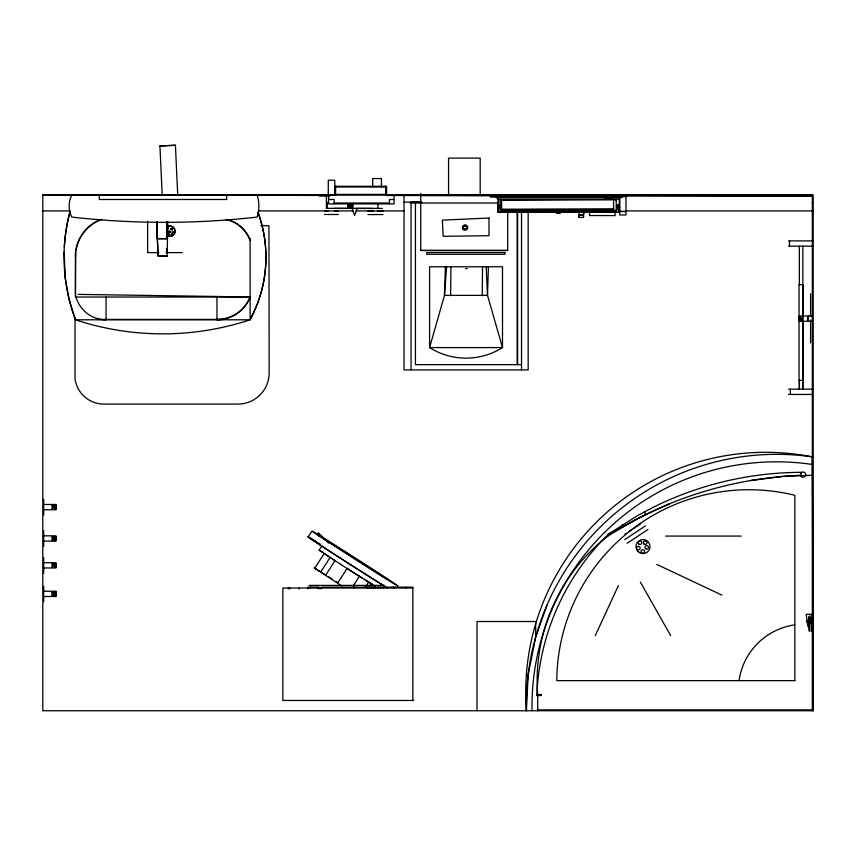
<?xml version="1.0" encoding="UTF-8"?>
<svg xmlns="http://www.w3.org/2000/svg" width="856" height="856" viewBox="0 0 856 856"><rect width="100%" height="100%" fill="white"/><g stroke="black" fill="none" stroke-linecap="round" stroke-linejoin="round"><path stroke-width="1.28" d="M498.93 204.659L498.855 208.885L498.064 208.885L498.064 202.177L498.952 208.907L498.085 208.907L498.064 202.177L498.855 202.177M583.514 212.224L583.514 217.445L579.116 217.445L579.127 212.224M617.54 204.937L617.54 209.164L618.417 209.185L618.407 204.937L617.54 204.937L617.561 209.185L618.321 209.164L618.321 204.937M326.414 208.329L326.436 196.024M327.238 208.329L327.249 202.177M328.276 194.269L328.297 180.22L334.782 180.231L334.76 194.28M347.697 208.361L347.707 203.439M352.972 208.372L352.982 203.45M372.649 187.325L372.67 178.54L381.444 178.551L381.423 187.336M377.935 208.415L377.945 203.493M589.666 211.667L589.656 215.541L615.132 215.584L615.143 211.721M619.541 208.35L619.541 206.585M619.819 196.966L619.798 214.974L625.95 214.974L625.971 196.976M450.641 295.737L450.909 266.484M482.26 295.737L482.527 266.484M156.595 221.608L158.125 256.222L167.102 256.222L167.862 221.544M445.345 266.772L444.467 295.374L429.594 347.59A68.309 68.309 0 0 0 502.504 347.59L502.504 266.772L429.594 266.772L429.594 347.59L502.504 347.59L487.513 295.374L486.155 266.772M488.391 266.772L487.513 295.374L444.467 295.374L446.672 266.227M498.299 211.357L498.299 212.106L556.614 211.817M616.234 212.106L559.257 211.817M813.2 456.879L812.323 456.879A239.99 239.99 0 0 0 526.419 710.748L528.163 674.571L535.696 637.324L535.696 621.51L477.017 621.51L477.017 710.748M75.435 256.757L75.66 252.167M536.808 695.179C538.713 692.226 538.713 698.143 536.808 695.179A239.156 239.156 0 0 1 607.942 534.69L609.643 533.309C610.895 534.947 608.028 537.012 607.942 534.69M805.603 475.305L805.603 473.946M811.445 620.044L811.188 620.771M811.188 620.097L811.007 621.477M172.869 234.758L172.324 233.635M171.168 228.573L171.018 229.226M167.958 234.159L167.969 234.833M168.814 233.613L169.531 234.801L168.033 235.026M172.109 232.158L172.099 231.484M173.672 232.147L173.672 231.473M319.149 536.337L317.298 534.508L318.582 533.085L328.779 543.132M318.582 533.085L317.298 534.508M536.134 636.072L547.102 604.839M357.209 208.383L354.684 215.402L351.944 208.372M168.857 231.334L168.771 231.997M595.273 635.591L618.407 585.568M172.377 233.635L171.457 233.806L171.307 234.854M171.371 233.977L171.232 234.64M52.12 509.085L52.997 507.33L52.12 505.233L55.972 505.222L55.982 509.085L52.12 509.085L52.12 505.233M52.12 540.457L52.997 538.702L52.12 536.605L52.12 540.457L55.982 540.457L55.972 536.594L52.12 536.605M52.12 567.325L52.997 565.57L52.12 563.462L55.972 563.462L55.982 567.314L52.12 567.325L52.12 563.462M52.12 595.851L52.997 594.096L52.12 591.988L52.12 595.851L55.982 595.84L55.972 591.988L52.12 591.988M803.003 320.497L802.125 319.62L803.003 316.634L799.14 316.645L799.14 320.497L803.003 320.497L803.003 316.634M308.16 536.98L311.948 531.062M340.784 564.404L319.127 550.183L321.835 545.957M341.822 585.943L314.708 568.298L324.178 553.5L323.589 553.03M320.615 572.247L330.084 557.459L324.178 553.5M325.515 575.457L334.985 560.659L330.084 557.459M337.596 583.246L347.065 568.448L374.853 586.007M353.293 585.804L359.392 576.291M365.951 586.317L368.658 582.091L372.381 584.284M369.963 585.814L371.311 583.696M170.184 232.393L170.184 231.152M170.376 232.211L169.788 232.618M171.114 228.573L171.97 228.22M351.345 206.617L350.115 206.617L348.36 208.372L348.36 204.509L352.223 204.509L352.223 208.372L351.345 206.617L352.223 204.509M168.397 228.777L167.551 229.001M608.177 534.294L637.196 515.815L652.379 507.726A334.461 334.461 0 0 1 801.74 472.341A2.632 2.632 0 0 1 805.699 474.62A2.632 2.632 0 0 1 801.74 476.91A2.632 2.632 0 0 1 801.74 472.341L800.51 475.305A385.66 385.66 0 0 0 609.643 534.69L608.359 534.155M625.03 534.165L625.704 533.716M628.411 531.918L640.577 523.829M624.72 539.633L645.585 525.777M627.148 543.293L648.013 529.436M172.184 229.889L172.751 229.183L171.917 228.21M609.643 534.69L638.876 517.944L669.467 503.82M52.997 506.099L55.972 505.222M52.997 537.482L55.972 536.594M52.997 564.339L55.972 563.462M52.997 592.866L55.972 591.988M799.14 320.497L802.125 319.62M169.124 231.013L170.376 231.334M172.484 235.261L171.756 235.304M172.238 229.889L170.954 229.226M750.273 480.601L783.7 476.343L812.387 475.305M167.498 227.311L168.215 227.396M169.841 232.618L169.124 232.532M162.191 194.665L159.922 145.969L175.416 145.252L177.738 195.264M175.416 145.252L159.922 145.969M173.04 232.682L172.334 232.511M498.053 195.296L619.284 194.826M420.745 195.457L626.549 195.457L626.549 196.559L490.392 197.083L490.392 195.981L626.549 195.104M604.25 199.052L612.243 199.02M604.25 199.394L613.581 199.362M500.257 200.283L616.213 199.833M498.085 206.424L498.941 206.424L498.064 206.403L498.085 208.907M501.627 209.228L613.613 208.789M613.624 209.624L501.627 210.052L501.595 199.79M500.3 210.886L616.256 210.437M556.614 210.769L560.092 210.758M556.282 211.496L500.311 211.721L500.257 199.459M558.947 211.486L616.256 211.272L616.213 199.009M560.092 212.063L498.074 212.181L498.064 209.656M556.614 212.427L560.092 212.416A1.83 0.61 -0.2 0 0 557.641 211.753A1.83 0.61 -0.2 0 0 557.128 212.802A1.83 0.61 -0.2 0 0 560.092 212.416M556.625 212.909L560.092 212.887M799.14 316.645L800.895 318.389L802.125 318.389M52.997 507.33L54.228 507.33L55.982 509.085M52.997 538.702L54.228 538.702L55.982 540.457M52.997 565.57L54.228 565.559L55.982 567.314M52.997 594.096L54.228 594.096L55.982 595.84M335.242 186.993L386.58 186.993M335.606 194.398L385.671 194.398M335.381 195.436L42.8 195.104L813.2 195.104L813.2 710.748L42.8 710.748L42.8 194.665L336.355 194.665M386.709 194.665L464.455 194.665L464.455 195.457M479.606 194.665L812.323 194.665L812.323 710.748M328.608 199.491L334.118 199.491L334.118 203.889M394.06 199.491L389.459 199.491L389.459 203.889M404.032 202.134L421.708 202.134M334.118 203.011L389.459 203.011M410.463 203.011L498.481 203.011M812.323 203.011L813.2 203.011M348.36 204.509L351.345 205.387M498.064 206.713L498.941 206.713M334.118 208.404L352.715 208.404M356.695 208.404L372.638 208.404M42.8 210.918L69.464 210.918M258.737 210.918L328.051 210.918M334.717 210.918L353.378 210.918M356.053 210.918L373.377 210.918M377.378 210.918L404.032 210.918M617.936 210.918L620.611 210.918M625.961 210.918L813.2 210.918M559.257 212.106L619.295 212.181L619.295 197.469M579.116 217.445L579.116 214.845L583.514 214.845L583.514 217.445M260.973 225.749L268.934 225.749L269.169 372.863A31.223 31.223 0 0 1 237.947 404.075L103.822 404.075A29.05 29.05 0 0 1 75.028 378.844L75.028 317.555M157.226 238.631L166.62 238.631M788.601 240.889L813.2 240.889M788.601 246.164L813.2 246.164M420.745 193.349L420.745 250.444L507.704 250.444L507.704 212.234M420.745 250.444L507.704 250.444M158.296 252.616L147.628 252.616L147.628 221.34M166.289 252.616L182.285 252.616M156.595 221.544L158.125 255.762L167.102 256.222M465.589 268.527L467.237 268.527M250.113 297.043L75.435 297.043L75.435 251.857M812.323 315.982L799.14 315.982L799.14 321.246L812.323 321.246M98.076 319.438L223.598 319.438M70.117 211.132A176.026 176.004 0 0 0 64.339 246.453C62.884 271.331 66.64 296.476 75.435 319.802L250.113 319.802A130.915 130.893 0 0 0 258.02 212.62M521.529 364.645L415.438 364.645L415.438 202.134M788.601 389.17L813.2 389.17M788.601 394.434L813.2 394.434M813.2 464.476L812.323 464.476A244.399 244.399 0 0 0 532.047 710.748M43.677 504.473L55.972 504.473L55.972 509.748L43.677 509.748M43.677 535.845L55.972 535.845L55.972 541.12L43.677 541.12M665.658 536.07L741.2 536.07M43.677 562.713L55.972 562.713L55.972 567.977L43.677 567.977M309.134 585.397L384.323 585.397M412.849 588.029L282.844 588.029L282.844 700.465L413.726 700.465M43.677 591.239L55.972 591.239L55.972 596.504L43.677 596.504M812.323 614.341L806.17 614.341L807.925 626.645L809.252 626.645L809.252 617.861M808.813 617.529L809.69 617.476M808.813 617.647L809.69 617.647M808.813 618.011L809.69 618.011M808.813 618.235L809.69 618.235M808.813 618.46L809.69 618.46M808.813 620.332L809.69 620.332M809.69 620.632L807.048 620.525L807.048 622.28L809.69 622.376M808.813 621.039L809.69 621.039M808.813 621.328L809.69 621.328M808.813 621.445L809.69 621.445M808.813 621.681L809.69 621.681M808.813 622.269L809.69 622.269M808.813 622.783L809.69 622.783M808.813 623.222L809.69 623.222M808.813 623.403L809.69 623.403M808.813 624.463L809.69 624.463M808.813 627.523L809.69 627.523M537.686 709.87L812.323 709.87M42.8 194.665L335.381 195.168M386.142 195.254L587.879 195.596M626.624 195.66L812.323 195.981L669.135 195.104M386.142 195.5L490.349 195.617M626.624 195.767L812.323 195.981M319.085 196.013L329.549 196.035M326.275 208.329L382.418 208.425M324.585 210.961L338.409 210.983M368.016 211.036L383.028 211.058M583.514 213.251L584.391 213.251M579.116 214.845L583.514 214.856M324.574 214.471L338.409 214.492M368.005 214.546L383.017 214.567M421.708 202.219L411.051 202.134L411.051 369.91M78.099 294.389L250.113 296.968A35.695 35.685 0 0 1 216.964 319.438M656.787 564.414L721.94 595.134M319.127 550.183L323.054 552.473M317.844 570.021L314.12 567.817L314.708 568.298M365.608 580.197L368.658 582.091M318.86 570.652L321.91 572.546M322.958 573.199L326.072 575.168M362.313 578.217L340.41 564.243M328.105 576.452L332.096 578.977M336.258 581.631L338.377 582.99M811.007 619.07L811.445 620.151M640.352 582.101L670.665 635.591M250.113 238.567L250.113 319.802A278.403 278.403 0 0 1 75.435 319.802L69.122 299.525L65.291 278.639L64.157 252.167M644.75 511.792L645.253 514.831L622.44 526.986L622.44 524.685M622.226 196.58L622.237 197.458L496.448 197.939L496.448 197.062M622.066 196.58L622.066 197.458M619.295 197.308L619.295 199.127L498.074 199.587L498.064 197.939M619.295 210.533L619.295 212.181M613.581 198.528L613.624 210.448M498.053 195.714L498.064 196.366M497.497 197.062L497.497 197.939M813.2 710.748L812.323 456.879A250.327 250.327 0 0 0 526.419 710.748M800.895 318.389L800.895 319.62M54.217 506.099L54.228 507.33M54.217 537.472L54.228 538.702M54.217 564.339L54.228 565.559M54.217 592.866L54.228 594.096M811.445 615.796L811.445 631.493M810.568 293.747L810.568 316.624M810.568 320.016L810.568 342.817M809.69 615.796L809.69 631.493M808.813 616.652L808.813 630.637M808.428 315.982L808.428 321.246M807.54 317.212L807.54 320.711M803.142 316.549L803.142 284.631L799.044 284.631L799.044 380.385L803.142 380.385L803.142 320.54M802.842 246.164L802.842 315.661M802.842 321L802.842 389.17M802.757 380.385L802.757 389.17M799.418 380.385L799.418 389.17M799.333 246.164L799.333 284.92M799.333 379.807L799.333 389.17M790.356 389.17L790.356 394.434M789.478 240.889L789.478 246.164M537.686 710.748L537.686 694.302A182.628 182.628 0 0 1 608.359 535.685M528.173 211.742L528.173 369.91L404.032 369.91L404.032 194.665M521.529 212.256L521.529 369.91M517.634 211.935L517.634 364.645M517.131 211.453L517.131 364.645M498.064 197.051L498.074 212.181M490.392 195.104L490.392 195.981M480.184 195.468L480.184 158.125L448.555 158.125L448.555 194.13M412.849 700.465L412.849 587.152L321.728 587.152L321.728 588.029M406.097 587.152L406.097 588.029M394.06 195.104L394.06 203.889L328.608 203.889L328.608 195.104M393.717 587.152L393.717 588.029M393.482 587.152L393.482 588.029M386.58 195.104L386.58 186.287L335.242 186.287L335.242 195.104M385.671 186.287L385.671 195.104M385.318 186.287L385.318 186.993M383.402 587.152L383.402 588.029M380.588 587.152L380.588 588.029M378.224 587.152L378.224 588.029M375.431 587.152L375.431 588.029M373.163 587.152L373.163 588.029M371.279 587.152L371.279 588.029M369.31 587.152L369.31 588.029M367.459 587.152L367.459 588.029M354.277 587.152L354.277 588.029M350.115 205.387L350.115 206.617M336.504 186.287L336.504 186.993M335.606 186.287L335.606 195.104M320.947 588.029L320.947 588.907M318.892 588.907L318.892 587.152L307.828 587.152L307.828 588.907M317.437 587.152L317.437 588.029M310.407 587.152L310.407 588.029M298.947 588.029L298.947 588.907M289.906 588.029L289.906 588.907M288.376 588.029L288.376 588.907M250.113 194.708L75.435 194.708M226.701 195.104L226.701 199.491L99.328 199.491L99.328 195.104M216.964 297.043L216.964 319.802A35.695 35.685 0 0 0 250.113 297.332M166.62 221.886L166.62 238.749L157.226 238.749L157.226 222.153M106.058 297.043L106.058 319.802A31.244 31.233 0 0 1 75.435 294.721L75.66 252.531A39.579 39.579 0 0 1 101.811 219.446M43.677 499.348L43.677 515.034M43.677 530.72L43.677 546.406M43.677 557.588L43.677 573.274M43.677 586.114L43.677 601.8M739.049 680.638A65.645 65.645 0 0 1 794.839 624.848M225.759 219.478A32.988 32.988 0 0 1 250.113 240.611M229.023 219.96A32.988 32.988 0 0 1 249.717 239.199M167.134 226.626A5.275 5.264 0 0 1 175.041 231.195A5.275 5.264 0 0 1 167.134 235.753A5.275 5.264 0 0 0 175.052 231.88A5.275 5.264 0 0 0 168.461 226.102M257.142 195.104A35.192 35.192 0 0 1 257.142 217.06A817.416 817.416 0 0 1 71.786 217.06A24.193 24.193 0 0 1 71.786 195.104M258.02 212.256A130.915 130.893 0 0 1 254.874 309.712M254.393 310.803A130.915 130.893 0 0 1 250.113 319.438M75.938 250.059A39.579 39.579 0 0 1 80.443 237.123M80.967 236.213A39.579 39.579 0 0 1 92.416 223.898M93.293 223.309A39.579 39.579 0 0 1 99.831 219.842M64.339 246.817A176.026 176.004 0 0 1 70.117 211.496M166.364 248.647A4.387 4.173 0 0 1 166.396 252.83M158.788 252.884A4.387 4.173 0 0 1 158.189 250.797M387.458 588.008A50.953 0.567 32.6 0 1 326.885 549.456A50.953 0.567 32.6 0 1 316.292 541.72M317.426 542.415A50.953 0.567 32.6 0 1 320.23 544.159M385.393 586.702A49.188 0.546 32.6 0 1 328.736 550.633A49.188 0.546 32.6 0 1 315.297 541.142M556.796 211.86A1.83 0.61 -0.2 0 1 557.213 211.004A1.83 0.61 -0.2 0 1 559.77 211.132A1.83 0.61 -0.2 0 1 559.353 211.988M556.571 210.886A1.83 0.61 -0.2 0 1 558.337 210.052A1.83 0.61 -0.2 0 1 559.952 210.908M811.445 622.783A1.166 1.166 0 0 1 811.049 623.072M488.99 218.045L442.338 220.131L443.205 236.299L488.99 235.689L488.99 218.045M560.081 210.405L556.614 210.416L556.625 213.251L560.092 213.24L560.081 210.405M625.95 211.464L619.798 211.464L625.95 211.475M504.912 252.531L426.737 252.531L426.737 254.286L504.912 254.286L504.912 252.531M794.839 680.638L556.785 680.638A192.161 192.161 0 0 1 794.839 495.292L794.839 680.638M541.334 694.558L538.306 694.558L538.306 695.5L541.334 695.5L541.334 694.558M324.253 538.681L322.252 537.525L386.987 579.073L324.253 538.681M463.182 229.408A2.632 2.632 0 0 0 467.59 228.231A2.632 2.632 0 0 0 464.359 225A2.632 2.632 0 0 0 463.182 229.408M463.973 228.98A1.755 1.755 0 0 0 466.777 227.792A1.755 1.755 0 0 0 464.348 225.963A1.755 1.755 0 0 0 463.973 228.98A1.755 1.755 0 0 0 466.777 227.835A1.755 1.755 0 0 0 464.348 225.995A1.755 1.755 0 0 0 463.973 229.012M638.02 551.564A7.03 7.03 0 0 0 649.779 548.407A7.03 7.03 0 0 0 641.165 539.804A7.03 7.03 0 0 0 638.02 551.564M637.442 549.659A1.755 1.755 0 0 0 640.138 548.236A1.755 1.755 0 0 0 637.56 546.62A1.755 1.755 0 0 0 637.442 549.659M638.769 543.956A1.755 1.755 0 0 0 641.711 543.164A1.755 1.755 0 0 0 639.56 541.013A1.755 1.755 0 0 0 638.769 543.956M643.873 543.956A1.755 1.755 0 0 0 646.815 543.164A1.755 1.755 0 0 0 644.664 541.013A1.755 1.755 0 0 0 643.873 543.956M645.724 548.76A1.755 1.755 0 0 0 648.484 547.466A1.755 1.755 0 0 0 645.98 545.732A1.755 1.755 0 0 0 645.724 548.76M641.947 553.062A1.755 1.755 0 0 0 644.579 551.532A1.755 1.755 0 0 0 641.947 550.012A1.755 1.755 0 0 0 641.947 553.062M327.666 541.57A50.953 0.567 32.6 0 0 397.013 585.536A50.953 0.567 32.6 0 0 339.169 547.787A50.953 0.567 32.6 0 0 327.666 541.57"/></g></svg>
